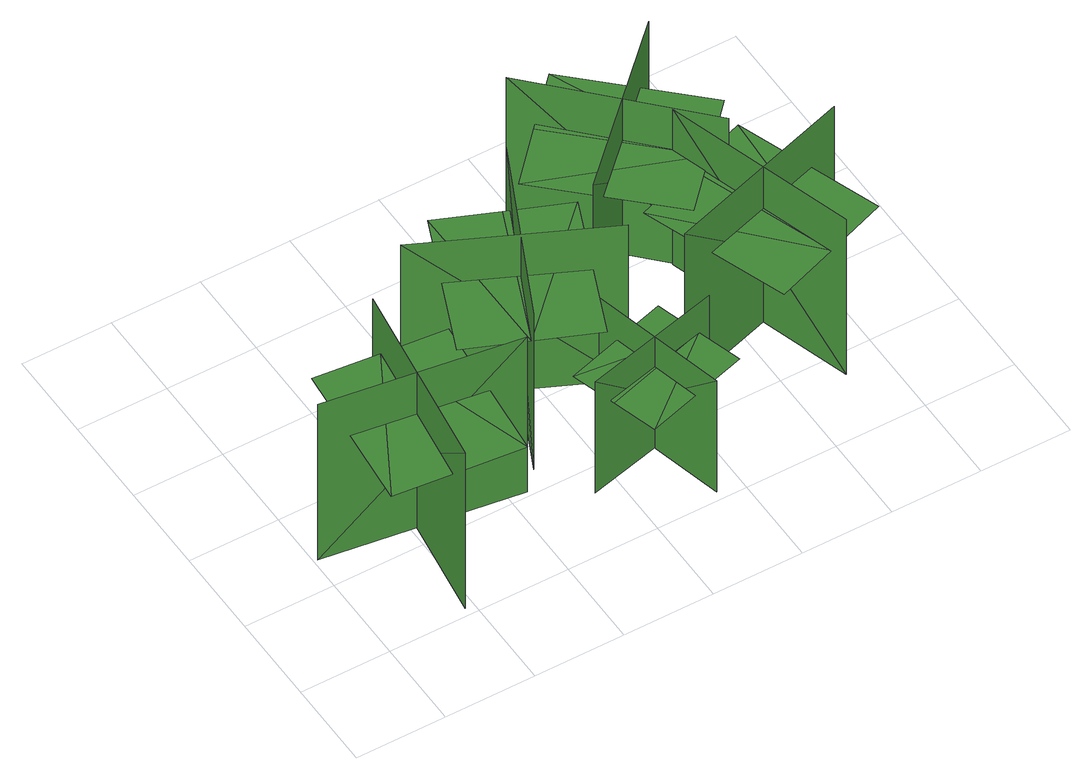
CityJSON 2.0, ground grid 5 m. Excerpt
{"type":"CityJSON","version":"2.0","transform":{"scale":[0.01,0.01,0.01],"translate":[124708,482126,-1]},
"CityObjects":{
"tree1":{"type":"SolitaryVegetationObject","geometry":[{"type":"MultiSurface","lod":"1","boundaries":[[[0,1,2]],[[0,2,3]],[[4,5,6]],[[4,6,7]],[[8,9,10]],[[8,10,11]],[[8,11,12]],[[8,12,13]]]}]},
"tree2":{"type":"SolitaryVegetationObject","geometry":[{"type":"MultiSurface","lod":"1","boundaries":[[[14,15,16]],[[14,16,17]],[[18,19,20]],[[18,20,21]],[[22,23,24]],[[22,24,25]],[[22,25,26]],[[22,26,27]]]}]},
"tree3":{"type":"SolitaryVegetationObject","geometry":[{"type":"MultiSurface","lod":"1","boundaries":[[[28,29,30]],[[28,30,31]],[[32,33,34]],[[32,34,35]],[[36,37,38]],[[36,38,39]],[[36,39,40]],[[36,40,41]]]}]},
"tree4":{"type":"SolitaryVegetationObject","geometry":[{"type":"MultiSurface","lod":"1","boundaries":[[[42,43,44]],[[42,44,45]],[[46,47,48]],[[46,48,49]],[[50,51,52]],[[50,52,53]],[[50,53,54]],[[50,54,55]]]}]},
"tree5":{"type":"SolitaryVegetationObject","geometry":[{"type":"MultiSurface","lod":"1","boundaries":[[[56,57,58]],[[56,58,59]],[[60,61,62]],[[60,62,63]],[[64,65,66]],[[64,66,67]],[[64,67,68]],[[64,68,69]]]}]}
},
"vertices":[
[606,1123,40],[451,46,40],[451,46,1129],[606,1123,1129],[22,682,40],[22,682,1129],[1099,527,1129],[1099,527,40],[590,1029,840],[230,1066,840],[145,220,840],[505,183,840],[865,147,840],[951,993,840],
[1197,626,50],[1659,1611,50],[1659,1611,1138],[1197,626,1138],[1884,878,50],[1884,878,1138],[899,1340,1138],[899,1340,50],[1240,711,849],[1574,571,849],[1901,1356,849],[1567,1495,849],[1233,1635,849],[905,850,849],
[2111,516,69],[1357,327,69],[1357,327,846],[2111,516,846],[1661,782,69],[1661,782,846],[1850,28,846],[1850,28,69],[2045,501,640],[1971,749,640],[1389,576,640],[1462,328,640],[1536,80,640],[2118,253,640],
[2645,1196,68],[1889,1979,68],[1889,1979,1156],[2645,1196,1156],[2654,1928,68],[2654,1928,1156],[1871,1172,1156],[1871,1172,68],[2580,1266,868],[2830,1529,868],[2214,2115,868],[1964,1852,868],[1715,1590,868],[2331,1004,868],
[2776,349,65],[2452,1388,65],[2452,1388,1153],[2776,349,1153],[3113,998,65],[3113,998,1153],[2074,675,1153],[2074,675,65],[2750,440,864],[3091,562,864],[2804,1363,864],[2463,1241,864],[2122,1118,864],[2409,318,864]
]}
